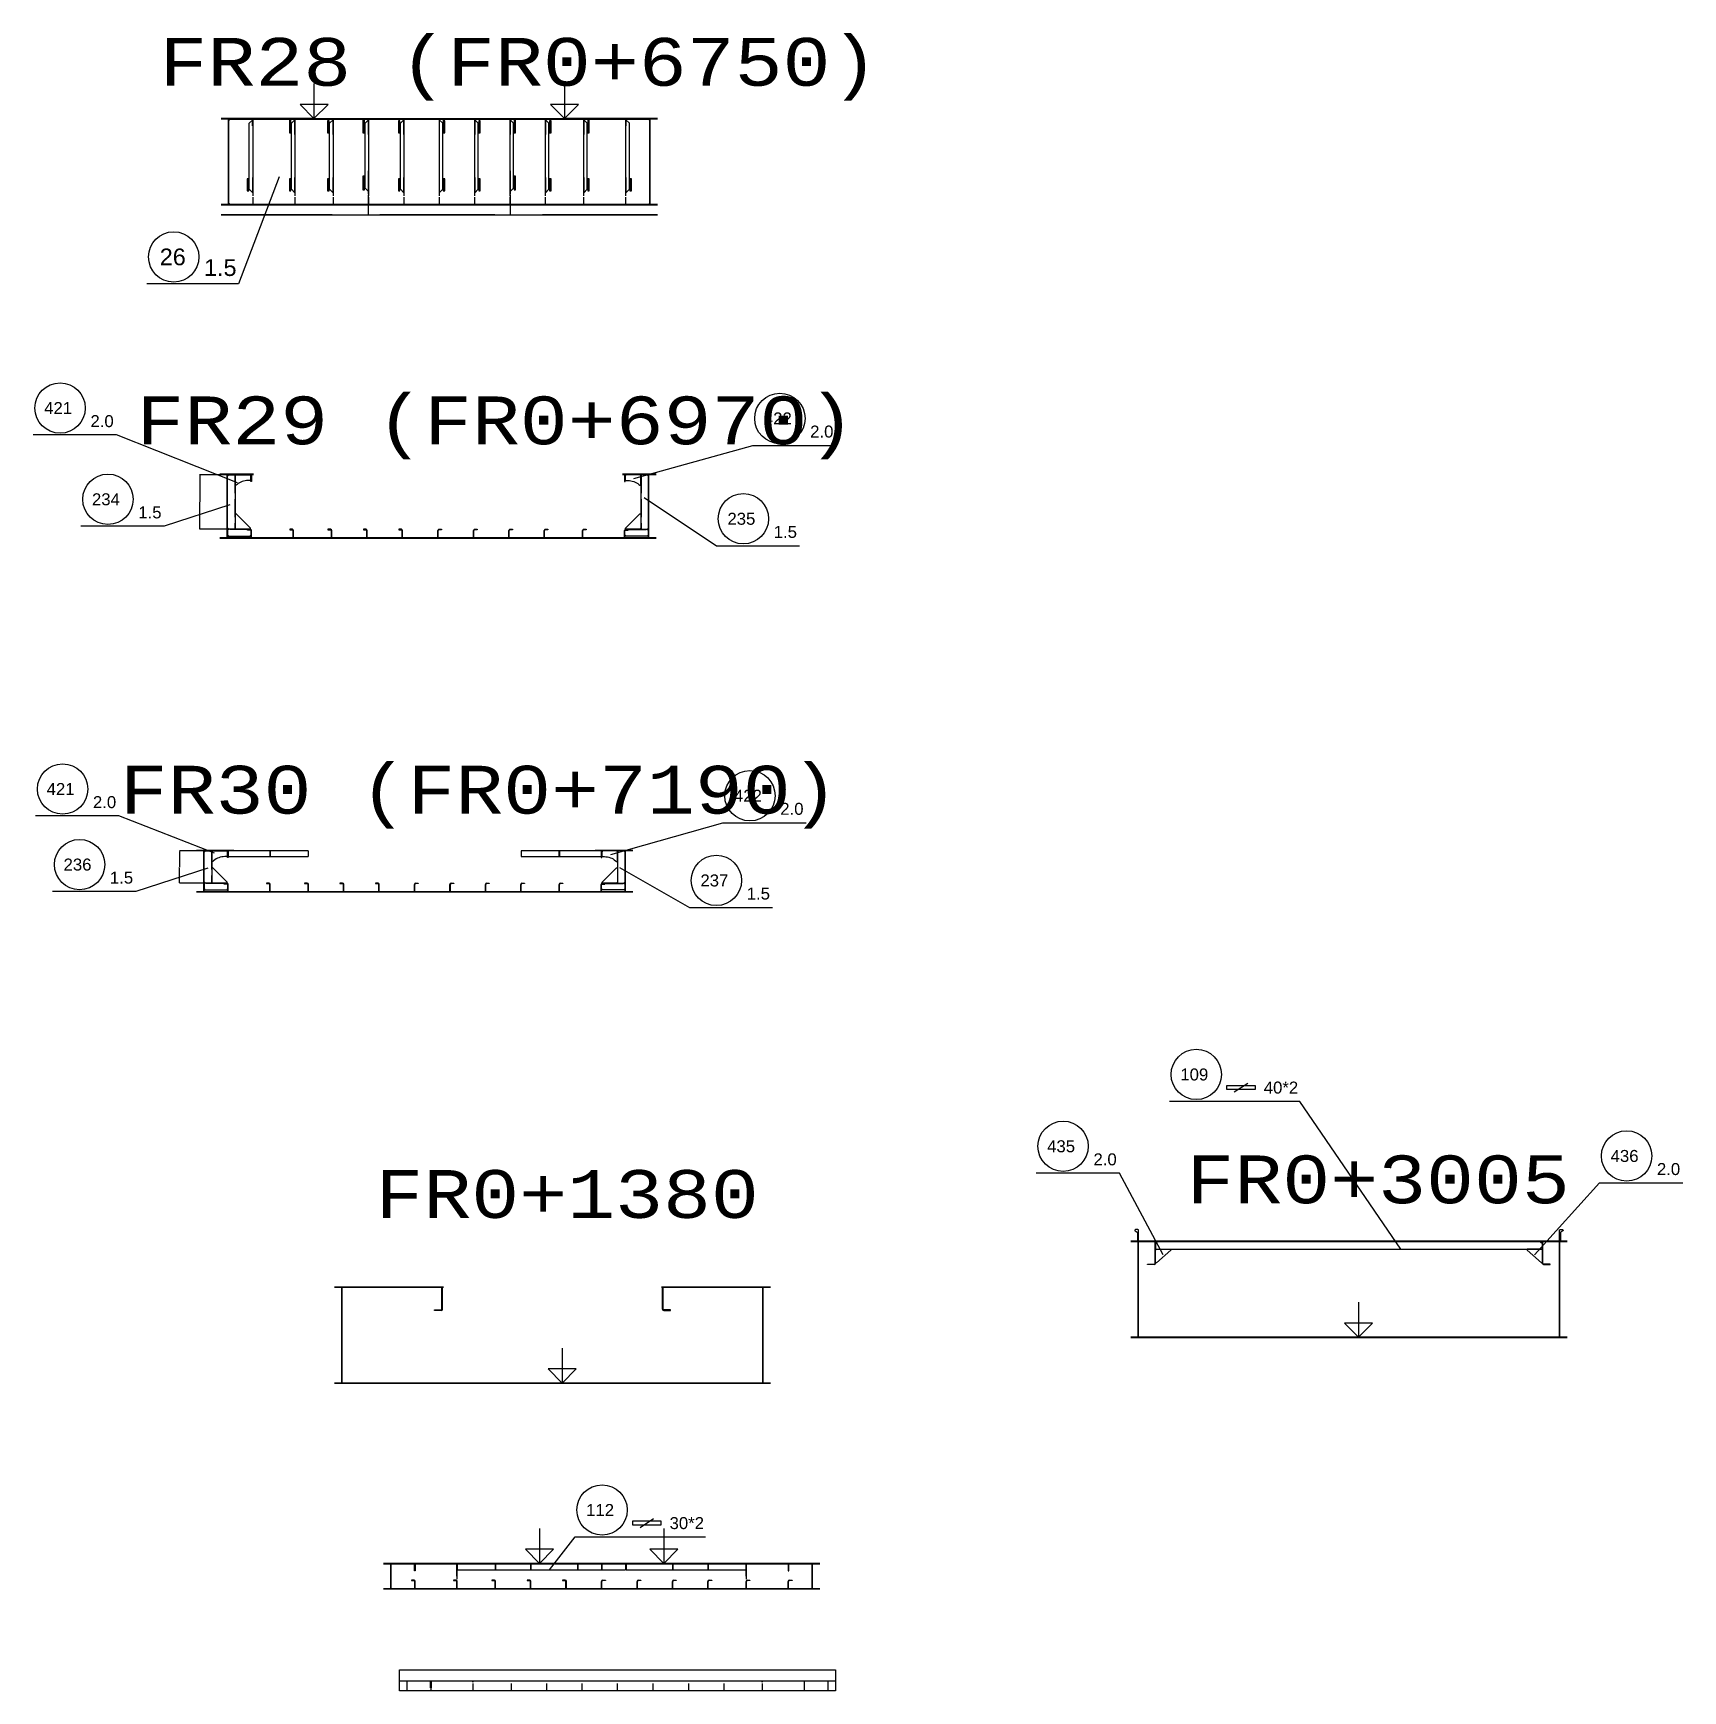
# Model space of a CAD drawing. Header units: inches. Extents: x -15552 to 42302, y -14825 to 18289.
# Drawn here: x 12939 to 21562, y -14114 to -5447 of the extents above; entities that cross this region are included whole.
import ezdxf

# ---------------------------------------------------------------- set-up
doc = ezdxf.new("R2010")
doc.units = ezdxf.units.IN
doc.header["$MEASUREMENT"] = 0
for name, pattern in [('Dashed', [10, 7.5, -2.5]), ('Dashed_dotted', [34, 24, -5, 0, -5]), ('Short_dashed', [5, 3.75, -1.25])]:
    doc.linetypes.add(name, pattern=pattern)
doc.layers.get('0').update_dxf_attribs({"linetype": 'CONTINUOUS'})
doc.layers.get('Defpoints').update_dxf_attribs({"linetype": 'CONTINUOUS'})
doc.styles.add('Style_ARIAL', font='ARIAL')
doc.styles.add('Style_Courier_New', font='Courier New')
doc.dimstyles.new('ISO-25', dxfattribs={"dimtxt": 2.5, "dimasz": 2.5, "dimexe": 0.18, "dimexo": 0.625, "dimgap": 0.09, "dimtad": 1, "dimtih": 1, "dimtoh": 1, "dimdec": 4, "dimzin": 0, "dimdsep": 46, "dimtxsty": 'STANDARD', "dimcen": 0.09, "dimdle": 0.38, "dimadec": 0, "dimazin": 0, "dimtfac": 1, "dimtdec": 4, "dimtofl": 0, "dimtmove": 0, "dimatfit": 3, "dimfxl": 1, "dimtolj": 1, "dimtzin": 0, "dimarcsym": 0})

# ---------------------------------------------------------------- blocks, each defined once
blk = doc.blocks.new('*D6')
at = {"color": 0, "lineweight": -2, "ltscale": 25}
for p, q in [((13954.438693, -7756.044433), (13809.249233, -7756.044433)), ((13809.429233, -7758.544433), (13809.429233, -7897.204356)), ((13809.429233, -8038.54428), (13809.429233, -7899.884356)), ((13954.438693, -8041.04428), (13809.249233, -8041.04428))]:
    blk.add_line(p, q, dxfattribs=at)
at = {"color": 0}
for points in [[(13809.8459, -7758.544433), (13809.012566, -7758.544433), (13809.429233, -7756.044433)], [(13809.012566, -8038.54428), (13809.8459, -8038.54428), (13809.429233, -8041.04428)]]:
    blk.add_solid(points, dxfattribs=at)
at = {"layer": 'Defpoints', "color": 0}
for p in [(13809.429233, -7756.044433), (13955.063693, -7756.044433), (13955.063693, -8041.04428)]:
    blk.add_point(p, dxfattribs=at)
at = {"color": 0, "insert": (13809.429233, -7898.544356), "char_height": 2.5, "attachment_point": 5}
blk.add_mtext('\\A1;284.9998', dxfattribs=at)
blk = doc.blocks.new('*D7')
at = {"color": 0, "lineweight": -2, "ltscale": 25}
for p, q in [((13832.20206, -9722.800872), (13703.138088, -9722.800872)), ((13703.318088, -9725.300872), (13703.318088, -9805.960994)), ((13703.318088, -9889.301116), (13703.318088, -9808.640994)), ((13832.20206, -9891.801116), (13703.138088, -9891.801116))]:
    blk.add_line(p, q, dxfattribs=at)
at = {"color": 0}
for points in [[(13703.734755, -9725.300872), (13702.901421, -9725.300872), (13703.318088, -9722.800872)], [(13702.901421, -9889.301116), (13703.734755, -9889.301116), (13703.318088, -9891.801116)]]:
    blk.add_solid(points, dxfattribs=at)
at = {"layer": 'Defpoints', "color": 0}
for p in [(13703.318088, -9722.800872), (13832.82706, -9722.800872), (13832.82706, -9891.801116)]:
    blk.add_point(p, dxfattribs=at)
at = {"color": 0, "insert": (13703.318088, -9807.300994), "char_height": 2.5, "attachment_point": 5}
blk.add_mtext('\\A1;169.0002', dxfattribs=at)

msp = doc.modelspace()

# ---------------------------------------------------------------- linework, layer by layer
at = {"color": 6, "ltscale": 25}
for p, q in [((14407.021396, -5710.846373), (14407.021396, -5893.820617)), ((15717.020481, -5710.846373), (15717.020481, -5893.820617)), ((14407.021396, -5893.820617), (14334.124057, -5820.434996)), ((14480.407016, -5820.434996), (14334.124057, -5820.434996)), ((14480.407016, -5820.434996), (14407.021396, -5893.820617)), ((15717.020481, -5893.820617), (15644.123142, -5820.434996)), ((15790.406101, -5820.434996), (15644.123142, -5820.434996)), ((15790.406101, -5820.434996), (15717.020481, -5893.820617)), ((19867.205112, -12082.770964), (19867.205112, -12265.746734)), ((19867.205112, -12265.746734), (19794.307773, -12192.361113)), ((19940.590732, -12192.361113), (19794.307773, -12192.361113)), ((19940.590732, -12192.361113), (19867.205112, -12265.746734)), ((15703.800266, -12321.83499), (15703.800266, -12504.810759)), ((15703.800266, -12504.810759), (15630.902927, -12431.425139)), ((15777.185886, -12431.425139), (15630.902927, -12431.425139)), ((15777.185886, -12431.425139), (15703.800266, -12504.810759)), ((15586.080234, -13264.539763), (15586.080234, -13447.515532)), ((16236.080234, -13264.539763), (16236.080234, -13447.515532)), ((15586.080234, -13447.515532), (15513.182895, -13374.129912)), ((15659.465854, -13374.129912), (15513.182895, -13374.129912)), ((15659.465854, -13374.129912), (15586.080234, -13447.515532)), ((16236.080234, -13447.515532), (16163.182895, -13374.129912)), ((16309.465854, -13374.129912), (16163.182895, -13374.129912)), ((16309.465854, -13374.129912), (16236.080234, -13447.515532))]:
    msp.add_line(p, q, dxfattribs=at)
at = {"color": 3, "ltscale": 25}
for p, q in [((16202.021091, -5896.821257), (13922.020786, -5896.821257)), ((13960.021274, -6343.880126), (13960.021274, -5896.821257)), ((13962.021701, -5896.821257), (16162.021701, -5896.821257)), ((13962.021701, -6343.880126), (13962.021701, -5896.821257)), ((13962.021701, -6343.880126), (13962.021701, -5896.821257)), ((16162.021701, -5896.821257), (16162.021701, -6343.880126)), ((16162.021701, -6343.880126), (16162.021701, -5896.821257)), ((16164.020603, -6343.880126), (16164.020603, -5896.821257)), ((14692.020481, -6396.821257), (14692.020481, -6292.821166)), ((15432.021396, -6292.821166), (15432.021396, -6396.821257)), ((16202.021091, -6343.880126), (13922.020786, -6343.880126)), ((16202.021091, -6346.143004), (13922.020786, -6346.143004)), ((13922.020786, -6396.821257), (16202.021091, -6396.821257)), ((16162.021701, -6343.880126), (13962.021701, -6343.880126)), ((14090.064304, -7753.044555), (13915.064304, -7753.044555)), ((14090.064304, -7756.044433), (13915.064304, -7756.044433)), ((13953.064792, -8086.632964), (13953.064792, -7756.044433)), ((13955.063693, -7756.044433), (13990.564792, -7756.044433)), ((13955.063693, -8041.045043), (13955.063693, -7756.044433)), ((13955.063693, -8086.632964), (13955.063693, -7756.044433)), ((13995.064609, -7761.044738), (14000.063388, -7756.044433)), ((13995.064609, -7756.044433), (14077.063815, -7756.044433)), ((14072.06351, -7756.044433), (14077.063815, -7761.044738)), ((16195.064609, -7753.044555), (16020.064609, -7753.044555)), ((16195.064609, -7756.044433), (16020.064609, -7756.044433)), ((16038.063876, -7756.044433), (16033.063571, -7761.044738)), ((16115.064304, -7756.044433), (16033.063571, -7756.044433)), ((16115.064304, -7761.044738), (16110.063999, -7756.044433)), ((16155.063693, -7756.044433), (16119.564121, -7756.044433)), ((16155.063693, -8041.045043), (16155.063693, -7756.044433)), ((16155.063693, -8086.632964), (16155.063693, -7756.044433)), ((16157.064121, -8086.632964), (16157.064121, -7756.044433)), ((13990.564792, -8041.045043), (13955.063693, -8041.045043)), ((13955.063693, -8046.581694), (13955.063693, -8076.623198)), ((14078.064792, -8046.581694), (14060.063999, -8046.581694)), ((14078.064792, -8076.623198), (14078.064792, -8046.581694)), ((14078.064792, -8086.632964), (14078.064792, -8048.079345)), ((14080.063693, -8086.632964), (14080.063693, -8048.079345)), ((14298.064487, -8086.632964), (14298.064487, -8048.079345)), ((14300.063388, -8086.632964), (14300.063388, -8048.079345)), ((14498.064487, -8086.632964), (14498.064487, -8048.079345)), ((14500.063388, -8086.632964), (14500.063388, -8048.079345)), ((14683.063571, -8086.632964), (14683.063571, -8048.079345)), ((14685.063999, -8086.632964), (14685.063999, -8048.079345)), ((14868.064182, -8086.632964), (14868.064182, -8048.079345)), ((14870.064609, -8086.632964), (14870.064609, -8048.079345)), ((15054.064243, -8086.632964), (15054.064243, -8048.079345)), ((15056.06467, -8086.632964), (15056.06467, -8048.079345)), ((15240.064304, -8086.632964), (15240.064304, -8048.079345)), ((15242.064731, -8086.632964), (15242.064731, -8048.079345)), ((15425.063388, -8086.632964), (15425.063388, -8048.079345)), ((15427.063815, -8086.632964), (15427.063815, -8048.079345)), ((15610.063999, -8086.632964), (15610.063999, -8048.079345)), ((15612.064426, -8086.632964), (15612.064426, -8048.079345)), ((15810.063999, -8086.632964), (15810.063999, -8048.079345)), ((15812.064426, -8086.632964), (15812.064426, -8048.079345)), ((16030.063693, -8086.632964), (16030.063693, -8048.079345)), ((16032.064121, -8076.623198), (16032.064121, -8046.581694)), ((16032.064121, -8046.581694), (16050.063388, -8046.581694)), ((16032.064121, -8086.632964), (16032.064121, -8048.079345)), ((16119.564121, -8041.045043), (16155.063693, -8041.045043)), ((16155.063693, -8046.581694), (16155.063693, -8076.623198)), ((16195.064609, -8086.632964), (13915.064304, -8086.632964)), ((16195.064609, -8088.895842), (13915.064304, -8088.895842)), ((13955.063693, -8076.623198), (14078.064792, -8076.623198)), ((16155.063693, -8076.623198), (16032.064121, -8076.623198)), ((13988.520114, -9719.800994), (13792.82767, -9719.800994)), ((13988.520114, -9722.800872), (13792.82767, -9722.800872)), ((13830.828159, -9936.918303), (13830.828159, -9722.800872)), ((13832.82706, -9722.800872), (13868.328159, -9722.800872)), ((13832.82706, -9891.801116), (13832.82706, -9722.800872)), ((13832.82706, -9936.918303), (13832.82706, -9722.800872)), ((13872.827976, -9727.801177), (13877.828281, -9722.800872)), ((13872.827976, -9722.800872), (13954.827182, -9722.800872)), ((13949.828403, -9722.800872), (13954.827182, -9727.801177)), ((16072.827976, -9719.800994), (15877.135532, -9719.800994)), ((16072.827976, -9722.800872), (15877.135532, -9722.800872)), ((15915.827243, -9722.800872), (15910.828464, -9727.801177)), ((15992.82767, -9722.800872), (15910.828464, -9722.800872)), ((15992.82767, -9727.801177), (15987.827365, -9722.800872)), ((16032.82706, -9722.800872), (15997.327487, -9722.800872)), ((16032.82706, -9891.801116), (16032.82706, -9722.800872)), ((16032.82706, -9936.918303), (16032.82706, -9722.800872)), ((16034.827487, -9936.918303), (16034.827487, -9722.800872)), ((16072.827976, -9936.918303), (13792.82767, -9936.918303)), ((16072.827976, -9939.181182), (13792.82767, -9939.181182)), ((13868.328159, -9891.801116), (13832.82706, -9891.801116)), ((13832.82706, -9896.899077), (13832.82706, -9926.964995)), ((13832.82706, -9926.964995), (13955.828159, -9926.964995)), ((13955.828159, -9896.899077), (13937.827365, -9896.899077)), ((13955.828159, -9926.964995), (13955.828159, -9896.899077)), ((13955.828159, -9936.918303), (13955.828159, -9898.365447)), ((13957.82706, -9936.918303), (13957.82706, -9898.365447)), ((14175.827854, -9936.918303), (14175.827854, -9898.365447)), ((14177.828281, -9936.918303), (14177.828281, -9898.365447)), ((14375.827854, -9936.918303), (14375.827854, -9898.365447)), ((14377.828281, -9936.918303), (14377.828281, -9898.365447)), ((14560.828464, -9936.918303), (14560.828464, -9898.365447)), ((14562.827365, -9936.918303), (14562.827365, -9898.365447)), ((14745.827548, -9936.918303), (14745.827548, -9898.365447)), ((14747.827976, -9936.918303), (14747.827976, -9898.365447)), ((14931.827609, -9936.918303), (14931.827609, -9898.365447)), ((14933.828037, -9936.918303), (14933.828037, -9898.365447)), ((15117.82767, -9936.918303), (15117.82767, -9898.365447)), ((15119.828098, -9936.918303), (15119.828098, -9898.365447)), ((15302.828281, -9936.918303), (15302.828281, -9898.365447)), ((15304.827182, -9936.918303), (15304.827182, -9898.365447)), ((15487.827365, -9936.918303), (15487.827365, -9898.365447)), ((15489.827793, -9936.918303), (15489.827793, -9898.365447)), ((15687.827365, -9936.918303), (15687.827365, -9898.365447)), ((15689.827793, -9936.918303), (15689.827793, -9898.365447)), ((15907.82706, -9936.918303), (15907.82706, -9898.365447)), ((15909.827487, -9926.964995), (15909.827487, -9896.899077)), ((15909.827487, -9896.899077), (15927.828281, -9896.899077)), ((15909.827487, -9936.918303), (15909.827487, -9898.365447)), ((16032.82706, -9926.964995), (15909.827487, -9926.964995)), ((15997.327487, -9891.801116), (16032.82706, -9891.801116)), ((16032.82706, -9896.899077), (16032.82706, -9926.964995)), ((20957.207553, -11762.74533), (18677.205722, -11762.74533)), ((20957.207553, -11765.745208), (18677.205722, -11765.745208)), ((18715.706699, -12265.745208), (18715.706699, -11765.745208)), ((18717.205112, -12265.745208), (18717.205112, -11765.745208)), ((18804.055087, -11879.818389), (18804.055087, -11765.745208)), ((18806.127231, -11879.818389), (18806.127231, -11765.745208)), ((20828.286044, -11879.818389), (20828.286044, -11765.745208)), ((20830.355136, -11879.818389), (20830.355136, -11765.745208)), ((20917.205112, -12265.745208), (20917.205112, -11765.745208)), ((20918.706577, -12265.745208), (20918.706577, -11765.745208)), ((15083.319919, -12002.808806), (14513.800876, -12002.808806)), ((15083.319919, -12004.809234), (14513.800876, -12004.809234)), ((14552.300327, -12504.809234), (14552.300327, -12004.809234)), ((14553.800266, -12504.809234), (14553.800266, -12004.809234)), ((15076.070468, -12118.882415), (15076.070468, -12004.809234)), ((15078.141086, -12118.882415), (15078.141086, -12004.809234)), ((16793.799655, -12002.808806), (16224.280612, -12002.808806)), ((16793.799655, -12004.809234), (16224.280612, -12004.809234)), ((16229.459445, -12118.882415), (16229.459445, -12004.809234)), ((16231.530063, -12118.882415), (16231.530063, -12004.809234)), ((16753.800266, -12504.809234), (16753.800266, -12004.809234)), ((16755.300205, -12504.809234), (16755.300205, -12004.809234)), ((20957.207553, -12265.745208), (18677.205722, -12265.745208)), ((20957.207553, -12267.745635), (18677.205722, -12267.745635)), ((16793.799655, -12504.809234), (14513.800876, -12504.809234)), ((16793.799655, -12506.809661), (14513.800876, -12506.809661)), ((17051.079624, -13451.514861), (14771.079318, -13451.514861)), ((14809.079807, -13580.926177), (14809.079807, -13451.514861)), ((14811.080234, -13580.926177), (14811.080234, -13451.514861)), ((15154.079501, -13513.75241), (15154.079501, -13451.514861)), ((15156.079929, -13513.75241), (15156.079929, -13451.514861)), ((16666.079013, -13513.75241), (16666.079013, -13451.514861)), ((16668.07944, -13513.75241), (16668.07944, -13451.514861)), ((17011.080234, -13580.926177), (17011.080234, -13451.514861)), ((17013.079135, -13580.926177), (17013.079135, -13451.514861)), ((17051.079624, -13580.926177), (14771.079318, -13580.926177)), ((17051.079624, -13583.189055), (14771.079318, -13583.189055)), ((14934.079807, -13580.926177), (14934.079807, -13542.37332)), ((14936.080234, -13580.926177), (14936.080234, -13542.37332)), ((15154.079501, -13580.926177), (15154.079501, -13542.37332)), ((15156.079929, -13580.926177), (15156.079929, -13542.37332)), ((15354.079501, -13580.926177), (15354.079501, -13542.37332)), ((15356.079929, -13580.926177), (15356.079929, -13542.37332)), ((15539.080112, -13580.926177), (15539.080112, -13542.37332)), ((15541.079013, -13580.926177), (15541.079013, -13542.37332)), ((15724.079196, -13580.926177), (15724.079196, -13542.37332)), ((15726.079624, -13580.926177), (15726.079624, -13542.37332)), ((15910.079257, -13580.926177), (15910.079257, -13542.37332)), ((15912.079685, -13580.926177), (15912.079685, -13542.37332)), ((16096.079318, -13580.926177), (16096.079318, -13542.37332)), ((16098.079746, -13580.926177), (16098.079746, -13542.37332)), ((16281.079929, -13580.926177), (16281.079929, -13542.37332)), ((16283.080356, -13580.926177), (16283.080356, -13542.37332)), ((16466.079013, -13580.926177), (16466.079013, -13542.37332)), ((16468.07944, -13580.926177), (16468.07944, -13542.37332)), ((16666.079013, -13580.926177), (16666.079013, -13542.37332)), ((16668.07944, -13580.926177), (16668.07944, -13542.37332)), ((16886.080234, -13580.926177), (16886.080234, -13542.37332)), ((16888.079135, -13580.926177), (16888.079135, -13542.37332)), ((14853.870456, -14114.130828), (14853.870456, -14004.131743)), ((14853.870456, -14004.131743), (17133.870761, -14004.131743)), ((17133.870761, -14004.131743), (17133.870761, -14114.130828)), ((17133.870761, -14064.130828), (14853.870456, -14064.130828)), ((17133.870761, -14114.130828), (14853.870456, -14114.130828)), ((17133.870761, -14114.130828), (14853.870456, -14114.130828)), ((14893.871372, -14114.130828), (14893.871372, -14064.130828)), ((15018.871372, -14114.130828), (15018.871372, -14075.660369)), ((15236.870639, -14068.871734), (15236.870639, -14064.130828)), ((15238.871066, -14064.130828), (15238.871066, -14063.944671)), ((15238.871066, -14068.871734), (15238.871066, -14064.130828)), ((15238.871066, -14114.130828), (15238.871066, -14075.660369)), ((15438.871066, -14114.130828), (15438.871066, -14075.660369)), ((15623.870151, -14114.130828), (15623.870151, -14075.660369)), ((15808.870761, -14114.130828), (15808.870761, -14075.660369)), ((15992.870395, -14114.130828), (15992.870395, -14075.660369)), ((16178.870456, -14075.660369), (16178.870456, -14114.130828)), ((16363.871066, -14075.660369), (16363.871066, -14114.130828)), ((16548.870151, -14075.660369), (16548.870151, -14114.130828)), ((16748.870151, -14063.944671), (16748.870151, -14064.130828)), ((16748.870151, -14068.871734), (16748.870151, -14064.130828)), ((16748.870151, -14075.660369), (16748.870151, -14114.130828)), ((16750.870578, -14068.871734), (16750.870578, -14064.130828)), ((16968.871372, -14075.660369), (16968.871372, -14114.130828)), ((17093.871372, -14114.130828), (17093.871372, -14064.130828))]:
    msp.add_line(p, q, dxfattribs=at)
at = {"color": 3, "linetype": 'Dashed_dotted', "ltscale": 25}
for p, q in [((14087.021701, -5896.821257), (14087.021701, -6297.826049)), ((14307.021396, -5896.821257), (14307.021396, -6297.826049)), ((14507.021396, -5896.821257), (14507.021396, -6297.826049)), ((14692.020481, -5896.821257), (14692.020481, -6297.826049)), ((14877.021091, -5896.821257), (14877.021091, -6297.826049)), ((15061.270969, -5896.821257), (15061.270969, -6297.826049)), ((15247.020786, -6297.826049), (15247.020786, -5896.821257)), ((15432.021396, -6297.826049), (15432.021396, -5896.821257)), ((15617.020481, -6297.826049), (15617.020481, -5896.821257)), ((15817.020481, -6297.826049), (15817.020481, -5896.821257)), ((16037.021701, -6297.826049), (16037.021701, -5896.821257)), ((14087.021701, -6304.614684), (14087.021701, -6343.085906)), ((14307.021396, -6304.614684), (14307.021396, -6343.085906)), ((14507.021396, -6304.614684), (14507.021396, -6343.085906)), ((14692.020481, -6304.614684), (14692.020481, -6343.085906)), ((14877.021091, -6304.614684), (14877.021091, -6343.085906)), ((15061.020725, -6304.614684), (15061.020725, -6343.085906)), ((15247.020786, -6343.085906), (15247.020786, -6304.614684)), ((15432.021396, -6343.085906), (15432.021396, -6304.614684)), ((15617.020481, -6343.085906), (15617.020481, -6304.614684)), ((15817.020481, -6343.085906), (15817.020481, -6304.614684)), ((16037.021701, -6343.085906), (16037.021701, -6304.614684)), ((16202.021091, -6396.821257), (13922.020786, -6396.821257)), ((14177.828281, -9722.800872), (14177.828281, -9752.801177)), ((15687.827365, -9752.801177), (15687.827365, -9722.800872)), ((15156.079929, -13530.869719), (15156.079929, -13510.779998)), ((16666.079013, -13510.779998), (16666.079013, -13530.869719))]:
    msp.add_line(p, q, dxfattribs=at)
at = {"color": 2, "ltscale": 25}
for p, q in [((14285.935275, -5895.509765), (14278.107517, -5895.509765)), ((14278.107517, -5895.509765), (14278.107517, -5958.131835)), ((14285.935275, -5905.510375), (14278.107517, -5905.510375)), ((14278.107517, -5905.510375), (14278.107517, -5968.132445)), ((14278.107517, -5958.131835), (14285.935275, -5958.131835)), ((14278.107517, -5968.132445), (14285.935275, -5968.132445)), ((14285.935275, -5958.131835), (14285.935275, -5895.509765)), ((14285.935275, -5968.132445), (14285.935275, -5905.510375)), ((14307.021396, -5956.821105), (14307.021396, -5896.821257)), ((14485.935275, -5905.510375), (14478.107517, -5905.510375)), ((14478.107517, -5905.510375), (14478.107517, -5968.132445)), ((14478.107517, -5968.132445), (14485.935275, -5968.132445)), ((14485.935275, -5968.132445), (14485.935275, -5905.510375)), ((14670.93436, -5895.509765), (14663.106601, -5895.509765)), ((14663.106601, -5895.509765), (14663.106601, -5958.131835)), ((14670.93436, -5905.510375), (14663.106601, -5905.510375)), ((14663.106601, -5905.510375), (14663.106601, -5968.132445)), ((14663.106601, -5958.131835), (14670.93436, -5958.131835)), ((14663.106601, -5968.132445), (14670.93436, -5968.132445)), ((14670.93436, -5958.131835), (14670.93436, -5895.509765)), ((14670.93436, -5968.132445), (14670.93436, -5905.510375)), ((14692.020481, -5956.821105), (14692.020481, -5896.821257)), ((14855.93497, -5905.510375), (14848.107211, -5905.510375)), ((14848.107211, -5905.510375), (14848.107211, -5968.132445)), ((14848.107211, -5968.132445), (14855.93497, -5968.132445)), ((14855.93497, -5968.132445), (14855.93497, -5905.510375)), ((15061.020725, -5896.821257), (15061.020725, -5956.821105)), ((15089.934604, -5895.509765), (15082.106845, -5895.509765)), ((15082.106845, -5895.509765), (15082.106845, -5958.131835)), ((15082.106845, -5958.131835), (15089.934604, -5958.131835)), ((15090.184848, -5905.510375), (15082.357089, -5905.510375)), ((15082.357089, -5905.510375), (15082.357089, -5968.132445)), ((15082.357089, -5968.132445), (15090.184848, -5968.132445)), ((15089.934604, -5958.131835), (15089.934604, -5895.509765)), ((15090.184848, -5968.132445), (15090.184848, -5905.510375)), ((15275.934665, -5905.510375), (15268.106906, -5905.510375)), ((15268.106906, -5905.510375), (15268.106906, -5968.132445)), ((15268.106906, -5968.132445), (15275.934665, -5968.132445)), ((15275.934665, -5968.132445), (15275.934665, -5905.510375)), ((15432.021396, -5896.821257), (15432.021396, -5956.821105)), ((15460.935275, -5895.509765), (15453.107517, -5895.509765)), ((15453.107517, -5895.509765), (15453.107517, -5958.131835)), ((15460.935275, -5905.510375), (15453.107517, -5905.510375)), ((15453.107517, -5905.510375), (15453.107517, -5968.132445)), ((15453.107517, -5958.131835), (15460.935275, -5958.131835)), ((15453.107517, -5968.132445), (15460.935275, -5968.132445)), ((15460.935275, -5958.131835), (15460.935275, -5895.509765)), ((15460.935275, -5968.132445), (15460.935275, -5905.510375)), ((15645.93436, -5905.510375), (15638.106601, -5905.510375)), ((15638.106601, -5905.510375), (15638.106601, -5968.132445)), ((15638.106601, -5968.132445), (15645.93436, -5968.132445)), ((15645.93436, -5968.132445), (15645.93436, -5905.510375)), ((15817.020481, -5896.821257), (15817.020481, -5956.821105)), ((15845.93436, -5895.509765), (15838.106601, -5895.509765)), ((15838.106601, -5895.509765), (15838.106601, -5958.131835)), ((15845.93436, -5905.510375), (15838.106601, -5905.510375)), ((15838.106601, -5905.510375), (15838.106601, -5968.132445)), ((15838.106601, -5958.131835), (15845.93436, -5958.131835)), ((15838.106601, -5968.132445), (15845.93436, -5968.132445)), ((15845.93436, -5958.131835), (15845.93436, -5895.509765)), ((15845.93436, -5968.132445), (15845.93436, -5905.510375)), ((14065.935581, -6209.441039), (14058.107822, -6209.441039)), ((14058.107822, -6209.441039), (14058.107822, -6272.063109)), ((14065.935581, -6272.063109), (14065.935581, -6209.441039)), ((14285.935275, -6209.441039), (14278.107517, -6209.441039)), ((14278.107517, -6209.441039), (14278.107517, -6272.063109)), ((14285.935275, -6272.063109), (14285.935275, -6209.441039)), ((14485.935275, -6209.441039), (14478.107517, -6209.441039)), ((14478.107517, -6209.441039), (14478.107517, -6272.063109)), ((14485.935275, -6272.063109), (14485.935275, -6209.441039)), ((14670.93436, -6195.509765), (14663.106601, -6195.509765)), ((14663.106601, -6195.509765), (14663.106601, -6258.131835)), ((14670.93436, -6204.141662), (14663.106601, -6204.141662)), ((14663.106601, -6204.141662), (14663.106601, -6266.763732)), ((14670.93436, -6258.131835), (14670.93436, -6195.509765)), ((14670.93436, -6266.763732), (14670.93436, -6204.141662)), ((14692.020481, -6286.82141), (14692.020481, -6166.820952)), ((14855.93497, -6209.441039), (14848.107211, -6209.441039)), ((14848.107211, -6209.441039), (14848.107211, -6272.063109)), ((14855.93497, -6272.063109), (14855.93497, -6209.441039)), ((15090.184848, -6209.441039), (15082.357089, -6209.441039)), ((15082.357089, -6209.441039), (15082.357089, -6272.063109)), ((15090.184848, -6272.063109), (15090.184848, -6209.441039)), ((15275.934665, -6209.441039), (15268.106906, -6209.441039)), ((15268.106906, -6209.441039), (15268.106906, -6272.063109)), ((15275.934665, -6272.063109), (15275.934665, -6209.441039)), ((15432.021396, -6166.820952), (15432.021396, -6286.82141)), ((15460.935275, -6195.509765), (15453.107517, -6195.509765)), ((15453.107517, -6195.509765), (15453.107517, -6258.131835)), ((15460.935275, -6204.141662), (15453.107517, -6204.141662)), ((15453.107517, -6204.141662), (15453.107517, -6266.763732)), ((15460.935275, -6258.131835), (15460.935275, -6195.509765)), ((15460.935275, -6266.763732), (15460.935275, -6204.141662)), ((15645.93436, -6209.441039), (15638.106601, -6209.441039)), ((15638.106601, -6209.441039), (15638.106601, -6272.063109)), ((15645.93436, -6272.063109), (15645.93436, -6209.441039)), ((15845.93436, -6209.441039), (15838.106601, -6209.441039)), ((15838.106601, -6209.441039), (15838.106601, -6272.063109)), ((15845.93436, -6272.063109), (15845.93436, -6209.441039)), ((16065.935581, -6209.441039), (16058.107822, -6209.441039)), ((16058.107822, -6209.441039), (16058.107822, -6272.063109)), ((16065.935581, -6272.063109), (16065.935581, -6209.441039)), ((14058.107822, -6272.063109), (14065.935581, -6272.063109)), ((14278.107517, -6272.063109), (14285.935275, -6272.063109)), ((14478.107517, -6272.063109), (14485.935275, -6272.063109)), ((14663.106601, -6258.131835), (14670.93436, -6258.131835)), ((14663.106601, -6266.763732), (14670.93436, -6266.763732)), ((14848.107211, -6272.063109), (14855.93497, -6272.063109)), ((15082.357089, -6272.063109), (15090.184848, -6272.063109)), ((15268.106906, -6272.063109), (15275.934665, -6272.063109)), ((15453.107517, -6258.131835), (15460.935275, -6258.131835)), ((15453.107517, -6266.763732), (15460.935275, -6266.763732)), ((15638.106601, -6272.063109), (15645.93436, -6272.063109)), ((15838.106601, -6272.063109), (15845.93436, -6272.063109)), ((16058.107822, -6272.063109), (16065.935581, -6272.063109))]:
    msp.add_line(p, q, dxfattribs=at)
at = {"color": 2, "linetype": 'Dashed', "ltscale": 25}
for p, q in [((14307.021396, -5976.8208), (14307.021396, -5896.821257)), ((14507.021396, -5976.8208), (14507.021396, -5896.821257)), ((14692.020481, -5976.8208), (14692.020481, -5896.821257)), ((14877.021091, -5976.8208), (14877.021091, -5896.821257)), ((15061.270969, -5896.821257), (15061.270969, -5976.8208)), ((15247.020786, -5896.821257), (15247.020786, -5976.8208)), ((15432.021396, -5896.821257), (15432.021396, -5976.8208)), ((15617.020481, -5896.821257), (15617.020481, -5976.8208)), ((15817.020481, -5896.821257), (15817.020481, -5976.8208)), ((14087.021701, -6279.582641), (14087.021701, -6201.920745)), ((14307.021396, -6279.582641), (14307.021396, -6201.920745)), ((14507.021396, -6279.582641), (14507.021396, -6201.920745)), ((14692.020481, -6274.283263), (14692.020481, -6196.621367)), ((14877.021091, -6279.582641), (14877.021091, -6201.920745)), ((15061.270969, -6201.920745), (15061.270969, -6279.582641)), ((15247.020786, -6201.920745), (15247.020786, -6279.582641)), ((15432.021396, -6196.621367), (15432.021396, -6274.283263)), ((15617.020481, -6201.920745), (15617.020481, -6279.582641)), ((15817.020481, -6201.920745), (15817.020481, -6279.582641)), ((16037.021701, -6201.920745), (16037.021701, -6279.582641))]:
    msp.add_line(p, q, dxfattribs=at)
at = {"color": 3, "linetype": 'Short_dashed', "ltscale": 25}
for p, q in [((13993.619602, -7759.099242), (13993.619602, -8037.990233)), ((16116.509311, -7759.099242), (16116.509311, -8037.990233)), ((14060.063999, -8042.982909), (13959.13779, -8042.982909)), ((16050.063388, -8042.982909), (16150.991123, -8042.982909)), ((13871.382968, -9725.855681), (13871.382968, -9888.746306)), ((15994.272678, -9725.855681), (15994.272678, -9888.746306)), ((13937.827365, -9893.298003), (13836.901157, -9893.298003)), ((15927.828281, -9893.298003), (16028.754489, -9893.298003))]:
    msp.add_line(p, q, dxfattribs=at)
at = {"color": 1, "ltscale": 25}
for p, q in [((13957.82706, -9722.800872), (13957.82706, -9752.801177)), ((14175.827854, -9722.800872), (13957.82706, -9722.800872)), ((13957.82706, -9752.801177), (14175.827854, -9752.801177)), ((14175.827854, -9722.800872), (14175.827854, -9752.801177)), ((14177.828281, -9722.800872), (14177.828281, -9752.801177)), ((14375.827854, -9722.800872), (14177.828281, -9722.800872)), ((14177.828281, -9752.801177), (14375.827854, -9752.801177)), ((14375.827854, -9722.800872), (14375.827854, -9752.801177)), ((15489.827793, -9722.800872), (15489.827793, -9752.801177)), ((15687.827365, -9722.800872), (15489.827793, -9722.800872)), ((15489.827793, -9752.801177), (15687.827365, -9752.801177)), ((15687.827365, -9722.800872), (15687.827365, -9752.801177)), ((15689.827793, -9722.800872), (15689.827793, -9752.801177)), ((15907.82706, -9722.800872), (15689.827793, -9722.800872)), ((15689.827793, -9752.801177), (15907.82706, -9752.801177)), ((15907.82706, -9722.800872), (15907.82706, -9752.801177)), ((19327.922885, -10950.262114), (19177.629917, -10950.262114)), ((19177.629917, -10950.262114), (19177.629917, -10969.048735)), ((19177.629917, -10969.048735), (19327.922885, -10969.048735)), ((19217.54996, -10983.138701), (19287.99979, -10936.172149)), ((19327.922885, -10969.048735), (19327.922885, -10950.262114)), ((20818.285434, -11765.745208), (18816.127841, -11765.745208)), ((18806.127231, -11805.746123), (20828.286044, -11805.746123)), ((16221.872775, -13227.314422), (16071.578281, -13227.314422)), ((16071.578281, -13227.314422), (16071.578281, -13246.101043)), ((16071.578281, -13246.101043), (16221.872775, -13246.101043)), ((16111.501376, -13260.191008), (16181.951206, -13213.224456)), ((16221.872775, -13246.101043), (16221.872775, -13227.314422)), ((15156.079929, -13451.514861), (15156.079929, -13481.51364)), ((15354.079501, -13451.514861), (15156.079929, -13451.514861)), ((15156.079929, -13481.51364), (15354.079501, -13481.51364)), ((15354.079501, -13451.514861), (15354.079501, -13481.51364)), ((15356.079929, -13451.514861), (15356.079929, -13481.51364)), ((15539.080112, -13451.514861), (15356.079929, -13451.514861)), ((15356.079929, -13481.51364), (15539.080112, -13481.51364)), ((15539.080112, -13451.514861), (15539.080112, -13481.51364)), ((15541.079013, -13451.514861), (15541.079013, -13481.51364)), ((15784.079807, -13451.514861), (15541.079013, -13451.514861)), ((15541.079013, -13481.51364), (15784.079807, -13481.51364)), ((15784.079807, -13451.514861), (15784.079807, -13481.51364)), ((15786.080234, -13451.514861), (15786.080234, -13481.51364)), ((15910.079257, -13451.514861), (15786.080234, -13451.514861)), ((15786.080234, -13481.51364), (15910.079257, -13481.51364)), ((15910.079257, -13451.514861), (15910.079257, -13481.51364)), ((15912.079685, -13451.514861), (15912.079685, -13481.51364)), ((16036.080234, -13451.514861), (15912.079685, -13451.514861)), ((15912.079685, -13481.51364), (16036.080234, -13481.51364)), ((16036.080234, -13451.514861), (16036.080234, -13481.51364)), ((16038.079135, -13451.514861), (16038.079135, -13481.51364)), ((16281.079929, -13451.514861), (16038.079135, -13451.514861)), ((16038.079135, -13481.51364), (16281.079929, -13481.51364)), ((16281.079929, -13451.514861), (16281.079929, -13481.51364)), ((16283.080356, -13451.514861), (16283.080356, -13481.51364)), ((16466.079013, -13451.514861), (16283.080356, -13451.514861)), ((16283.080356, -13481.51364), (16466.079013, -13481.51364)), ((16466.079013, -13451.514861), (16466.079013, -13481.51364)), ((16468.07944, -13451.514861), (16468.07944, -13481.51364)), ((16666.079013, -13451.514861), (16468.07944, -13451.514861)), ((16468.07944, -13481.51364), (16666.079013, -13481.51364)), ((16666.079013, -13451.514861), (16666.079013, -13481.51364))]:
    msp.add_line(p, q, dxfattribs=at)
at = {"color": 3, "ltscale": 25}
for points in [[(16202.021091, -5893.82138), (15717.020481, -5893.82138), (15717.020481, -5895.321318), (14407.021396, -5895.321318), (14407.021396, -5893.82138), (13922.020786, -5893.82138)], [(14087.021701, -6281.325957), (14068.630283, -6262.935302), (14068.630283, -5918.211791), (14087.021701, -5899.821135)], [(14307.021396, -6281.325957), (14288.629978, -6262.935302), (14288.629978, -5918.211791), (14307.021396, -5899.821135)], [(14507.021396, -6281.325957), (14488.629978, -6262.935302), (14488.629978, -5918.211791), (14507.021396, -5899.821135)], [(14692.020481, -6275.825927), (14674.167697, -6257.97238), (14674.167697, -5918.674895), (14692.020481, -5900.821349)], [(14877.021091, -6281.325957), (14858.631198, -6262.935302), (14858.631198, -5918.211791), (14877.021091, -5899.821135)], [(15061.270969, -6281.325957), (15079.660861, -6262.935302), (15079.660861, -5918.211791), (15061.270969, -5899.821135)], [(15247.020786, -6281.325957), (15265.412204, -6262.935302), (15265.412204, -5918.211791), (15247.020786, -5899.821135)], [(15432.021396, -6275.825927), (15449.875705, -6257.97238), (15449.875705, -5918.674895), (15432.021396, -5900.821349)], [(15617.020481, -6281.325957), (15635.411899, -6262.935302), (15635.411899, -5918.211791), (15617.020481, -5899.821135)], [(15817.020481, -6281.325957), (15835.411899, -6262.935302), (15835.411899, -5918.211791), (15817.020481, -5899.821135)], [(16037.021701, -6281.325957), (16055.411594, -6262.935302), (16055.411594, -5918.211791), (16037.021701, -5899.821135)], [(13990.564792, -7756.044433), (13995.119541, -7760.599181), (13995.119541, -8036.490294), (13990.564792, -8041.045043)], [(13995.064609, -7811.044738), (13995.064609, -7781.044433), (13995.064609, -7756.044433)], [(14077.063815, -7756.044433), (14077.063815, -7781.044433), (14077.063815, -7786.044738)], [(16033.063571, -7756.044433), (16033.063571, -7781.044433), (16033.063571, -7786.044738)], [(16119.564121, -7756.044433), (16115.009372, -7760.599181), (16115.009372, -8036.490294), (16119.564121, -8041.045043)], [(16115.064304, -7811.044738), (16115.064304, -7781.044433), (16115.064304, -7756.044433)], [(14060.063999, -8046.581694), (14060.063999, -8041.215941), (13961.136691, -8041.215941), (13955.063693, -8046.581694)], [(14074.063938, -8041.290709), (14060.137241, -8041.290709), (14060.137241, -8043.553588), (14074.063938, -8043.553588)], [(14294.063632, -8041.290709), (14280.136936, -8041.290709), (14280.136936, -8043.553588), (14294.063632, -8043.553588)], [(14494.063632, -8041.290709), (14480.136936, -8041.290709), (14480.136936, -8043.553588), (14494.063632, -8043.553588)], [(14679.064243, -8041.290709), (14665.137546, -8041.290709), (14665.137546, -8043.553588), (14679.064243, -8043.553588)], [(14864.063327, -8041.290709), (14850.13663, -8041.290709), (14850.13663, -8043.553588), (14864.063327, -8043.553588)], [(15060.063999, -8041.290709), (15073.990695, -8041.290709), (15073.990695, -8043.553588), (15060.063999, -8043.553588)], [(15246.06406, -8041.290709), (15259.990756, -8041.290709), (15259.990756, -8043.553588), (15246.06406, -8043.553588)], [(15431.06467, -8041.290709), (15444.991367, -8041.290709), (15444.991367, -8043.553588), (15431.06467, -8043.553588)], [(15616.063754, -8041.290709), (15629.990451, -8041.290709), (15629.990451, -8043.553588), (15616.063754, -8043.553588)], [(15816.063754, -8041.290709), (15829.990451, -8041.290709), (15829.990451, -8043.553588), (15816.063754, -8043.553588)], [(16036.063449, -8041.290709), (16049.991672, -8041.290709), (16049.991672, -8043.553588), (16036.063449, -8043.553588)], [(16050.063388, -8046.581694), (16050.063388, -8041.215941), (16148.990695, -8041.215941), (16155.063693, -8046.581694)], [(13868.328159, -9722.800872), (13872.882907, -9727.35562), (13872.882907, -9887.246367), (13868.328159, -9891.801116)], [(13872.827976, -9777.801177), (13872.827976, -9747.800872), (13872.827976, -9722.800872)], [(13954.827182, -9722.800872), (13954.827182, -9747.800872), (13954.827182, -9752.801177)], [(15910.828464, -9722.800872), (15910.828464, -9747.800872), (15910.828464, -9752.801177)], [(15997.327487, -9722.800872), (15992.772739, -9727.35562), (15992.772739, -9887.246367), (15997.327487, -9891.801116)], [(15992.82767, -9777.801177), (15992.82767, -9747.800872), (15992.82767, -9722.800872)], [(13937.827365, -9896.899077), (13937.827365, -9891.529509), (13838.900058, -9891.529509), (13832.82706, -9896.899077)], [(13951.827304, -9891.575286), (13937.900607, -9891.575286), (13937.900607, -9893.838164), (13951.827304, -9893.838164)], [(14171.828525, -9891.575286), (14157.900302, -9891.575286), (14157.900302, -9893.838164), (14171.828525, -9893.838164)], [(14371.828525, -9891.575286), (14357.900302, -9891.575286), (14357.900302, -9893.838164), (14371.828525, -9893.838164)], [(14556.827609, -9891.575286), (14542.900913, -9891.575286), (14542.900913, -9893.838164), (14556.827609, -9893.838164)], [(14741.82822, -9891.575286), (14727.899997, -9891.575286), (14727.899997, -9893.838164), (14741.82822, -9893.838164)], [(14937.827365, -9891.575286), (14951.754062, -9891.575286), (14951.754062, -9893.838164), (14937.827365, -9893.838164)], [(15123.827426, -9891.575286), (15137.754123, -9891.575286), (15137.754123, -9893.838164), (15123.827426, -9893.838164)], [(15308.828037, -9891.575286), (15322.754733, -9891.575286), (15322.754733, -9893.838164), (15308.828037, -9893.838164)], [(15493.827121, -9891.575286), (15507.755344, -9891.575286), (15507.755344, -9893.838164), (15493.827121, -9893.838164)], [(15693.827121, -9891.575286), (15707.755344, -9891.575286), (15707.755344, -9893.838164), (15693.827121, -9893.838164)], [(15913.828342, -9891.575286), (15927.755039, -9891.575286), (15927.755039, -9893.838164), (15913.828342, -9893.838164)], [(15927.828281, -9896.899077), (15927.828281, -9891.529509), (16026.754062, -9891.529509), (16032.82706, -9896.899077)], [(18799.916904, -11885.818145), (18764.791171, -11885.818145), (18764.791171, -11883.819243), (18799.916904, -11883.819243)], [(20834.496372, -11885.818145), (20869.622104, -11885.818145), (20869.622104, -11883.819243), (20834.496372, -11883.819243)], [(15071.929233, -12124.882171), (15036.805026, -12124.882171), (15036.805026, -12122.881743), (15071.929233, -12122.881743)], [(16235.671298, -12124.882171), (16270.795505, -12124.882171), (16270.795505, -12122.881743), (16235.671298, -12122.881743)], [(17051.079624, -13448.514983), (16236.080234, -13448.514983), (16236.080234, -13447.514006), (15586.080234, -13447.514006), (15586.080234, -13448.514983), (14771.079318, -13448.514983)], [(14930.078952, -13535.583159), (14916.152255, -13535.583159), (14916.152255, -13537.846038), (14930.078952, -13537.846038)], [(15150.080173, -13535.583159), (15136.15195, -13535.583159), (15136.15195, -13537.846038), (15150.080173, -13537.846038)], [(15350.080173, -13535.583159), (15336.15195, -13535.583159), (15336.15195, -13537.846038), (15350.080173, -13537.846038)], [(15535.079257, -13535.583159), (15521.152561, -13535.583159), (15521.152561, -13537.846038), (15535.079257, -13537.846038)], [(15720.079868, -13535.583159), (15706.153171, -13535.583159), (15706.153171, -13537.846038), (15720.079868, -13537.846038)], [(15916.079013, -13535.583159), (15930.007236, -13535.583159), (15930.007236, -13537.846038), (15916.079013, -13537.846038)], [(16102.079074, -13535.583159), (16116.007297, -13535.583159), (16116.007297, -13537.846038), (16102.079074, -13537.846038)], [(16287.079685, -13535.583159), (16301.006381, -13535.583159), (16301.006381, -13537.846038), (16287.079685, -13537.846038)], [(16472.080295, -13535.583159), (16486.006992, -13535.583159), (16486.006992, -13537.846038), (16472.080295, -13537.846038)], [(16672.080295, -13535.583159), (16686.006992, -13535.583159), (16686.006992, -13537.846038), (16672.080295, -13537.846038)], [(16892.07999, -13535.583159), (16906.005161, -13535.583159), (16906.005161, -13537.846038), (16892.07999, -13537.846038)]]:
    msp.add_lwpolyline(points, dxfattribs=at)
at = {"color": 7, "ltscale": 25}
for points in [[(14087.021701, -5896.821257), (14087.021701, -5931.821105), (14085.021274, -5931.821105), (14085.021274, -5896.821257)], [(16037.021701, -5896.821257), (16037.021701, -5931.821105), (16039.020603, -5931.821105), (16039.020603, -5896.821257)]]:
    msp.add_lwpolyline(points, dxfattribs=at)
at = {"color": 1, "ltscale": 25}
for points in [[(14225.533359, -6199.054381), (14011.510532, -6757.892272), (13532.752292, -6757.892272)], [(14007.462375, -7798.399016), (13373.886936, -7548.13275), (12939.011447, -7548.13275)], [(16079.203098, -7776.330993), (16701.226108, -7602.580687), (17136.101596, -7602.580687)], [(14080.063693, -7756.044433), (14080.063693, -7791.045043), (14077.063815, -7791.045043), (14077.063815, -7756.044433)], [(16030.063693, -7756.044433), (16030.063693, -7791.045043), (16033.063571, -7791.045043), (16033.063571, -7756.044433)], [(16133.342807, -7875.539061), (16510.65604, -8127.075621), (16945.531528, -8127.075621)], [(13966.967075, -7913.777587), (13623.928134, -8025.264403), (13189.052646, -8025.264403)], [(13887.111728, -9734.049651), (13386.937778, -9540.041777), (12952.06229, -9540.041777)], [(15959.087436, -9742.167327), (16544.896762, -9575.149962), (16979.772251, -9575.149962)], [(13957.82706, -9722.800872), (13957.82706, -9757.799956), (13954.827182, -9757.799956), (13954.827182, -9722.800872)], [(15907.82706, -9722.800872), (15907.82706, -9757.799956), (15910.828464, -9757.799956), (15910.828464, -9722.800872)], [(13851.717441, -9813.389251), (13475.460117, -9934.913298), (13040.584628, -9934.913298)], [(16003.659885, -9809.865996), (16369.548862, -10018.096587), (16804.42435, -10018.096587)], [(20087.725131, -11805.746123), (19560.259311, -11032.453582), (18878.215854, -11032.453582)], [(18845.134799, -11833.797881), (18616.902988, -11407.766387), (18182.0275, -11407.766387)], [(20787.633579, -11833.797881), (21127.446811, -11458.485076), (21562.322299, -11458.485076)], [(18816.127841, -11765.745208), (18806.127231, -11775.745818), (18806.127231, -11805.746123)], [(20818.285434, -11765.745208), (20828.286044, -11775.745818), (20828.286044, -11805.746123)], [(15638.802402, -13481.51364), (15772.16727, -13309.505889), (16454.210727, -13309.505889)], [(14936.080234, -13451.514861), (14936.080234, -13486.513945), (14933.080356, -13486.513945), (14933.080356, -13451.514861)], [(16886.080234, -13451.514861), (16886.080234, -13486.513945), (16889.080112, -13486.513945), (16889.080112, -13451.514861)], [(15018.871372, -14064.130828), (15018.871372, -14099.131438), (15015.869968, -14099.131438), (15015.869968, -14064.130828)], [(16968.871372, -14064.130828), (16968.871372, -14099.131438), (16971.87125, -14099.131438), (16971.87125, -14064.130828)]]:
    msp.add_lwpolyline(points, dxfattribs=at)
at = {"color": 3, "ltscale": 25}
for points in [[(14077.063815, -7786.044738), (14062.615268, -7786.044738, 0.176328), (14004.764621, -7807.100341), (14000.063388, -7811.044738), (13995.064609, -7811.044738)], [(16033.063571, -7786.044738), (16047.513645, -7786.044738, -0.176328), (16105.364292, -7807.100341), (16110.063999, -7811.044738), (16115.064304, -7811.044738)], [(13954.827182, -9752.801177), (13940.378635, -9752.801177, 0.176328), (13882.527988, -9773.85678), (13877.828281, -9777.801177), (13872.827976, -9777.801177)], [(15910.828464, -9752.801177), (15925.277011, -9752.801177, -0.176328), (15983.127658, -9773.85678), (15987.827365, -9777.801177), (15992.82767, -9777.801177)]]:
    msp.add_lwpolyline(points, format="xyb", dxfattribs=at)
at = {"color": 2, "ltscale": 25}
for points in [[(14000.063388, -8041.045043), (14075.063388, -8041.045043), (14075.063388, -8036.044738), (14000.063388, -7961.044738), (13995.064609, -7961.044738), (13995.064609, -8036.044738), (14000.063388, -8041.045043)], [(16110.063999, -8041.045043), (16035.063999, -8041.045043), (16035.063999, -8036.044738), (16110.063999, -7961.044738), (16115.064304, -7961.044738), (16115.064304, -8036.044738), (16110.063999, -8041.045043)], [(13877.828281, -9891.801116), (13952.828281, -9891.801116), (13952.828281, -9886.800811), (13877.828281, -9811.800811), (13872.827976, -9811.800811), (13872.827976, -9886.800811), (13877.828281, -9891.801116)], [(15987.827365, -9891.801116), (15912.827365, -9891.801116), (15912.827365, -9886.800811), (15987.827365, -9811.800811), (15992.82767, -9811.800811), (15992.82767, -9886.800811), (15987.827365, -9891.801116)], [(18811.1077, -11805.746123), (18886.1077, -11805.746123), (18886.1077, -11810.746428), (18811.1077, -11875.745818), (18806.105869, -11875.745818), (18806.105869, -11810.746428), (18811.1077, -11805.746123)], [(20823.305576, -11805.746123), (20748.305576, -11805.746123), (20748.305576, -11810.746428), (20823.305576, -11875.745818), (20828.307407, -11875.745818), (20828.307407, -11810.746428), (20823.305576, -11805.746123)]]:
    msp.add_lwpolyline(points, dxfattribs=at)
at = {"color": 1, "ltscale": 25}
for points in [[(18717.205112, -11762.74533), (18717.205112, -11706.245086, 0.414441), (18713.707797, -11702.746245), (18701.705234, -11702.746245, 0.767402), (18699.956577, -11709.277007), (18710.457675, -11715.339324, -0.268047), (18712.206333, -11718.369719), (18712.206333, -11762.74533)], [(20917.205112, -11762.74533), (20917.205112, -11706.245086, -0.414261), (20920.705478, -11702.746245), (20932.708042, -11702.746245, -0.767402), (20934.456699, -11709.277007), (20923.9556, -11715.339324, 0.268047), (20922.206943, -11718.369719), (20922.206943, -11762.74533)]]:
    msp.add_lwpolyline(points, format="xyb", dxfattribs=at)
for centre in [(13673.65195, -6616.991851), (13079.911106, -7407.232329), (16842.125766, -7461.680266), (13329.952304, -7884.363982), (16651.555698, -7986.1752), (13092.961948, -9399.141356), (16685.79642, -9434.249541), (13181.484287, -9794.01364), (16510.44852, -9877.196929), (19019.115512, -10891.553923), (18322.927158, -11266.866729), (21268.346469, -11317.585418), (15913.066928, -13168.606231)]:
    msp.add_circle(centre, 131.506848, dxfattribs=at)
at = {"color": 3, "ltscale": 25}
for centre, radius, start, end in [((13962.021701, -5896.82202), 4.998567, 269.997559, 0.011173), ((16162.021701, -5896.821257), 4.99987, 180.003754, 270.004974), ((13962.021701, -6343.879363), 4.999219, 359.987549, 89.994965), ((16162.021701, -6343.880126), 5.000521, 90.002472, 179.997528), ((13955.063693, -7756.044433), 5.000521, 270.002472, 359.997528), ((16155.063693, -7756.044433), 5.000521, 180.002472, 269.997528), ((13955.063693, -8041.045043), 5.000521, 0.002472, 89.997528), ((14073.346774, -8047.969481), 6.717173, 359.063507, 83.876617), ((14073.586337, -8048.006865), 4.478984, 359.075043, 83.879539), ((14293.346469, -8047.969481), 6.717173, 359.063507, 83.876617), ((14293.586032, -8048.006865), 4.478984, 359.075043, 83.879539), ((14493.346469, -8047.969481), 6.717173, 359.063507, 83.876617), ((14493.586032, -8048.006865), 4.478984, 359.075043, 83.879539), ((14678.34708, -8047.969481), 6.717173, 359.063507, 83.876617), ((14678.586643, -8048.005339), 4.477681, 359.057739, 83.87516), ((14863.585727, -8048.006865), 4.478984, 359.075043, 83.879539), ((14863.34769, -8047.971007), 6.718475, 359.075043, 83.879539), ((15060.781162, -8047.969481), 6.717173, 96.123383, 180.936493), ((15060.541599, -8048.005339), 4.477681, 96.12484, 180.942276), ((15246.781223, -8047.969481), 6.717173, 96.123383, 180.936493), ((15246.54166, -8048.005339), 4.477681, 96.12484, 180.942276), ((15431.780307, -8047.971007), 6.718475, 96.120461, 180.924957), ((15431.54227, -8048.006865), 4.478984, 96.120461, 180.924957), ((15616.780918, -8047.969481), 6.717173, 96.123383, 180.936493), ((15616.541355, -8048.005339), 4.477681, 96.12484, 180.942276), ((15816.780918, -8047.969481), 6.717173, 96.123383, 180.936493), ((15816.541355, -8048.005339), 4.477681, 96.12484, 180.942276), ((16036.780612, -8047.969481), 6.717173, 96.123383, 180.936493), ((16036.541049, -8048.005339), 4.477681, 96.12484, 180.942276), ((16155.063693, -8041.045043), 5.000521, 90.002472, 179.997528), ((13955.355136, -8076.914641), 4.71784, 3.541258, 93.542053), ((14077.773349, -8076.914641), 4.71784, 86.457947, 176.45874), ((16032.355564, -8076.914641), 4.71784, 3.541258, 93.542053), ((16154.772251, -8076.914641), 4.71784, 86.457947, 176.45874), ((13832.82706, -9722.800872), 5.000521, 270.002472, 359.997528), ((16032.82706, -9722.802398), 4.999219, 179.987549, 269.994965), ((13833.116977, -9927.254912), 4.71907, 3.519203, 93.524841), ((13832.82706, -9891.801116), 5.000521, 0.002472, 89.997528), ((13955.538242, -9927.254912), 4.71907, 86.475159, 176.480804), ((13951.108615, -9898.255584), 6.718647, 359.061981, 83.865349), ((13951.348178, -9898.292205), 4.480458, 359.072754, 83.86264), ((14171.109836, -9898.255584), 6.718647, 359.061981, 83.865349), ((14171.349399, -9898.292205), 4.479155, 359.05545, 83.858261), ((14371.109836, -9898.255584), 6.718647, 359.061981, 83.865349), ((14371.349399, -9898.292205), 4.479155, 359.05545, 83.858261), ((14556.10892, -9898.255584), 6.718647, 359.061981, 83.865349), ((14556.348483, -9898.292205), 4.480458, 359.072754, 83.86264), ((14741.109531, -9898.255584), 6.718647, 359.061981, 83.865349), ((14741.349094, -9898.292205), 4.479155, 359.05545, 83.858261), ((14938.546054, -9898.255584), 6.718647, 96.134651, 180.938004), ((14938.306491, -9898.292205), 4.479155, 96.141739, 180.944534), ((15124.546115, -9898.255584), 6.718647, 96.134651, 180.938004), ((15124.306552, -9898.292205), 4.479155, 96.141739, 180.944534), ((15309.546726, -9898.255584), 6.718647, 96.134651, 180.938004), ((15309.307163, -9898.292205), 4.480458, 96.13736, 180.927231), ((15494.54581, -9898.255584), 6.718647, 96.134651, 180.938004), ((15494.306247, -9898.292205), 4.479155, 96.141739, 180.944534), ((15694.54581, -9898.255584), 6.718647, 96.134651, 180.938004), ((15694.306247, -9898.292205), 4.479155, 96.141739, 180.944534), ((15914.545505, -9898.25711), 6.719949, 96.131729, 180.926468), ((15914.307468, -9898.292205), 4.480458, 96.13736, 180.927231), ((15910.117404, -9927.254912), 4.71907, 3.519203, 93.524841), ((16032.82706, -9891.79959), 4.999219, 90.005035, 180.012451), ((16032.537143, -9927.253386), 4.71769, 86.476898, 176.496414), ((18799.935214, -11879.697844), 4.120714, 269.73288, 358.333832), ((18799.947421, -11879.635283), 6.182464, 269.716766, 358.30722), ((20834.465854, -11879.635283), 6.182464, 181.692795, 270.283234), ((20834.478061, -11879.696318), 4.12341, 181.70253, 270.27298), ((15071.959751, -12118.697783), 6.183812, 269.714813, 358.295105), ((15071.950595, -12118.760344), 4.122107, 269.70874, 358.293915), ((16235.640781, -12118.697783), 6.183812, 181.70491, 270.285187), ((16235.649936, -12118.760344), 4.122107, 181.706085, 270.29126), ((14929.599826, -13542.300078), 4.480458, 359.072754, 83.86264), ((14929.361789, -13542.264983), 6.719949, 359.073517, 83.868271), ((15149.361484, -13542.263457), 6.718647, 359.061981, 83.865349), ((15149.601047, -13542.300078), 4.479155, 359.05545, 83.858261), ((15349.361484, -13542.263457), 6.718647, 359.061981, 83.865349), ((15349.601047, -13542.300078), 4.479155, 359.05545, 83.858261), ((15534.360568, -13542.263457), 6.718647, 359.061981, 83.865349), ((15534.600131, -13542.300078), 4.480458, 359.072754, 83.86264), ((15719.361179, -13542.263457), 6.718647, 359.061981, 83.865349), ((15719.600742, -13542.300078), 4.479155, 359.05545, 83.858261), ((15916.797702, -13542.263457), 6.718647, 96.134651, 180.938004), ((15916.558139, -13542.300078), 4.479155, 96.141739, 180.944534), ((16102.797763, -13542.263457), 6.718647, 96.134651, 180.938004), ((16102.5582, -13542.300078), 4.479155, 96.141739, 180.944534), ((16287.798374, -13542.263457), 6.718647, 96.134651, 180.938004), ((16287.558811, -13542.300078), 4.479155, 96.141739, 180.944534), ((16472.797458, -13542.264983), 6.719949, 96.131729, 180.926468), ((16472.559421, -13542.300078), 4.480458, 96.13736, 180.927231), ((16672.797458, -13542.264983), 6.719949, 96.131729, 180.926468), ((16672.559421, -13542.300078), 4.480458, 96.13736, 180.927231), ((16892.797153, -13542.263457), 6.718647, 96.134651, 180.938004), ((16892.559116, -13542.300078), 4.480458, 96.13736, 180.927231)]:
    msp.add_arc(centre, radius, start, end, dxfattribs=at)

# ---------------------------------------------------------------- texts
at = {"color": 7, "ltscale": 25, "style": 'Style_Courier_New'}
for s, p in [('FR28 (FR0+6750)', (13599.321811, -5722.269103)), ('FR29 (FR0+6970)', (13478.585117, -7596.848723)), ('FR30 (FR0+7190)', (13391.631381, -9527.688262)), ('FR0+3005', (18967.382114, -11565.125701)), ('FR0+1380', (14728.044956, -11641.430327))]:
    msp.add_text(s, height=250, dxfattribs=at).set_placement(p)
at = {"color": 1, "ltscale": 25, "style": 'Style_ARIAL'}
for s, height, p in [('26', 87.5, (13600.736301, -6660.741851)), ('1.5', 87.5, (13832.164829, -6716.796538)), ('421', 62.622309, (12996.415012, -7438.543364)), ('2.0', 62.622309, (13238.423984, -7507.037017)), ('422', 62.622309, (16758.629672, -7492.991301)), ('2.0', 62.622309, (17000.64017, -7561.484954)), ('234', 62.622309, (13246.45621, -7915.675017)), ('1.5', 62.622309, (13488.465183, -7984.16867)), ('235', 62.622309, (16568.059604, -8017.486235)), ('1.5', 62.622309, (16810.070102, -8085.979888)), ('421', 62.622309, (13009.465854, -9430.452391)), ('2.0', 62.622309, (13251.474826, -9498.946044)), ('422', 62.622309, (16602.300327, -9465.560576)), ('2.0', 62.622309, (16844.310825, -9534.054229)), ('236', 62.622309, (13097.988193, -9825.324675)), ('1.5', 62.622309, (13339.997165, -9893.816802)), ('237', 62.622309, (16426.952426, -9908.507964)), ('1.5', 62.622309, (16668.961398, -9977.00009)), ('109', 62.622309, (18935.619418, -10922.864959)), ('40*2', 62.622309, (19371.758335, -10991.357085)), ('435', 62.622309, (18239.431064, -11298.177764)), ('2.0', 62.622309, (18481.441562, -11366.66989)), ('436', 62.622309, (21184.850376, -11348.896453)), ('2.0', 62.622309, (21426.860874, -11417.388579)), ('112', 62.622309, (15829.570835, -13199.917266)), ('30*2', 62.622309, (16265.709751, -13268.409392))]:
    msp.add_text(s, height=height, dxfattribs=at).set_placement(p)

# ---------------------------------------------------------------- dimensions: what is measured, and where the dimension line sits
at = {"color": 1, "ltscale": 25}
for base, p1, p2, picture, middle in [((13809.429233, -7756.044433), (13955.063693, -8041.04428), (13955.063693, -7756.044433), '*D6', (13809.429233, -7898.544356)), ((13703.318088, -9722.800872), (13832.82706, -9891.801116), (13832.82706, -9722.800872), '*D7', (13703.318088, -9807.300994))]:
    dim = msp.add_linear_dim(base=base, p1=p1, p2=p2, angle=90, dimstyle='ISO-25', dxfattribs=at)
    dim.commit()
    dim.dimension.update_dxf_attribs({"geometry": picture, "text_midpoint": middle})

doc.saveas('drawing.dxf')
